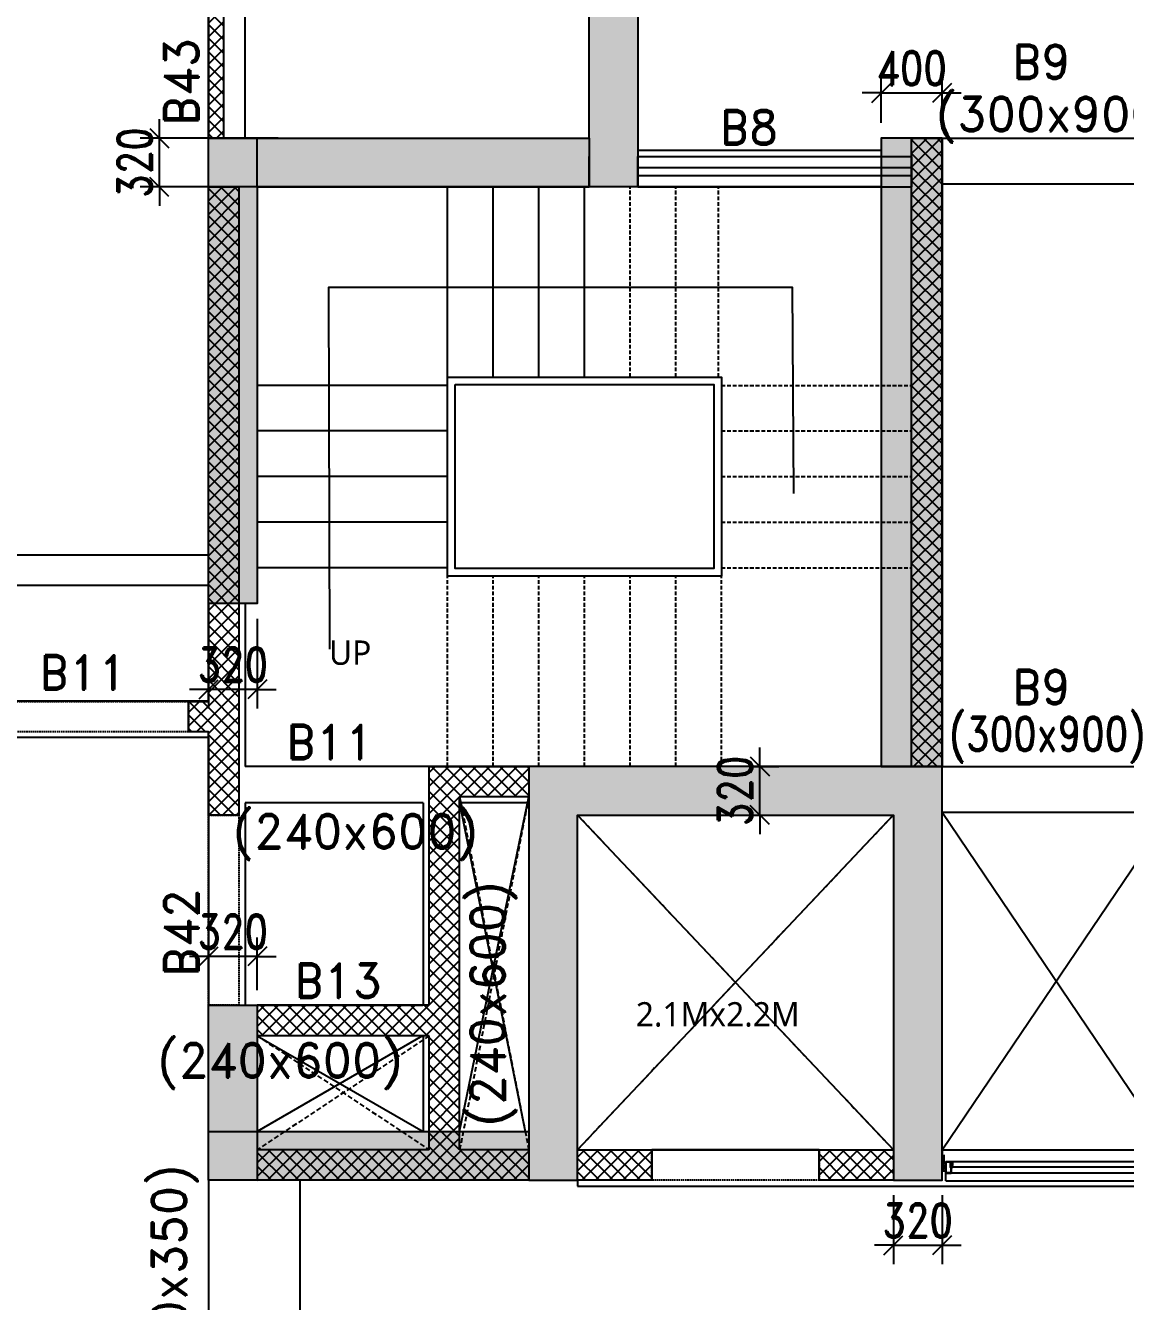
# Model space of a CAD drawing. Header units: millimetres. Extents: x 2061841 to 105821645, y -77612 to 48520811.
# Drawn here: x 105531068 to 105538296, y 48432969 to 48441357 of the extents above; entities that cross this region are included whole.
import ezdxf

# ---------------------------------------------------------------- set-up
doc = ezdxf.new("R2010")
doc.units = ezdxf.units.MM
doc.header["$LTSCALE"] = 10
doc.header["$MEASUREMENT"] = 0
for name, pattern in [('$0$HIDDEN', [0.375, 0.25, -0.125]), ('HIDDEN', [0.375, 0.25, -0.125]), ('HIDDEN2', [4.7625, 3.175, -1.5875])]:
    doc.linetypes.add(name, pattern=pattern)
for name, color, linetype in [('A-ANNO-LABL', 140, 'Continuous'), ('A-ANNO-SYMB', 211, 'Continuous'), ('A-ELEV-HIDN', 54, 'HIDDEN2'), ('A-FLOR-STRS', 211, 'Continuous'), ('A-GLAZ-FRAM', 74, 'Continuous'), ('A-WALL', 3, 'Continuous'), ('A-WALL-CILL', 140, 'Continuous'), ('A-WALL-FNSH', 8, 'Continuous'), ('A-WALL-PATT', 54, 'Continuous'), ('AS-COLS', 2, 'Continuous'), ('S-BEAM', 4, 'Continuous'), ('S-BEAMNO.', 4, 'Continuous'), ('S-CUTOUT', 6, 'Continuous'), ('S-OPENING', 6, 'Continuous')]:
    doc.layers.add(name, color=color, linetype=linetype)
doc.layers.add('S-STRCOL HATCH', color=33, linetype='Continuous', lineweight=9)
doc.styles.add('200', font='romand.shx', dxfattribs={"width": 0.8, "height": 225})
doc.styles.add('Lucida SU', font='l_10646.ttf')
doc.styles.add('RD', font='romand.shx', dxfattribs={"width": 0.9, "height": 225})
doc.dimstyles.new('GR1', dxfattribs={"dimtxt": 225, "dimasz": 125, "dimexe": 125, "dimexo": 100, "dimgap": 50, "dimtad": 1, "dimdec": 0, "dimzin": 3, "dimdsep": 46, "dimtxsty": '200', "dimblk1": 'OBLIQUE', "dimblk2": 'OBLIQUE', "dimsah": 1, "dimcen": 0.0625, "dimdle": 125, "dimclrd": 3, "dimclre": 3, "dimclrt": 2, "dimadec": 0, "dimazin": 0, "dimtfac": 1, "dimtdec": 0, "dimtix": 1, "dimtmove": 0, "dimatfit": 3, "dimfxl": 1, "dimtolj": 1, "dimtzin": 0, "dimarcsym": 0})
pattern_1 = [(135, (101702366.684, 48122568.903), (-44.9012806, -44.9012806), []), (225, (101702366.684, 48122568.903), (44.9012806, -44.9012806), [])]

# ---------------------------------------------------------------- blocks, each defined once
blk = doc.blocks.new('Win clip')
for points in [[(14, 1.1), (14, 9), (17.6, 9), (17.6, 7.8), (18.8, 7.8), (18.8, 9), (20, 9), (20, 10.2), (0, 10.2), (0, 0), (3.4, 0), (3.4, -1.2), (2, -1.2), (2, -2.4), (4.6, -2.4), (4.6, 0), (16.8, 0), (16.8, -1.2), (15.4, -1.2), (15.4, -2.4), (18, -2.4), (18, 1.1)], [(1.2, 9), (12.7, 9), (12.7, 1.1), (1.2, 1.1)]]:
    blk.add_lwpolyline(points, close=True)
at = {"layer": 'Defpoints'}
blk.add_line((28, 2.7), (22, 2.7), dxfattribs=at)
blk = doc.blocks.new('*U687')
at = {"color": 251}
for p, q in [((0, 87.6), (25, 87.6)), ((25, 87.6), (0, 37.6)), ((0, 87.6), (25, 37.6)), ((1500, 87.6), (1475, 87.6)), ((1475, 87.6), (1500, 37.6)), ((1500, 87.6), (1475, 37.6)), ((25, 37.6), (0, 37.6)), ((1475, 37.6), (1500, 37.6))]:
    blk.add_line(p, q, dxfattribs=at)
for p, q in [((70.2, 100.1), (1440, 100.1)), ((60, 25.1), (1440, 25.1)), ((70.4, 65.4), (1440.2, 65.4))]:
    blk.add_line(p, q)
for points in [[(62.5, 70.1), (62.5, 66.6), (55, 66.6), (55, 85.4), (58.8, 85.4), (58.8, 83.7), (60, 83.7), (60, 88.4), (58.8, 88.4), (58.8, 86.8), (55, 86.8), (55, 98.8), (58.8, 98.8), (58.8, 97.1), (60, 97.1), (60, 100.1), (25, 100.1), (25, 25.1), (60, 25.1), (60, 65.4), (70, 65.4), (70, 70.1)], [(1437.5, 70.1), (1437.5, 66.6), (1445, 66.6), (1445, 85.4), (1441.2, 85.4), (1441.2, 83.7), (1440, 83.7), (1440, 88.4), (1441.2, 88.4), (1441.2, 86.8), (1445, 86.8), (1445, 98.8), (1441.2, 98.8), (1441.2, 97.1), (1440, 97.1), (1440, 100.1), (1475, 100.1), (1475, 25.1), (1440, 25.1), (1440, 65.4), (1430, 65.4), (1430, 70.1)], [(69, 69.1), (67.8, 69.1), (67.8, 70.1), (70, 70.1), (67.8, 70.1), (67.8, 69.1), (69, 69.1), (69, 66.6), (63.5, 66.6), (63.5, 69.1)], [(1431, 69.1), (1432.2, 69.1), (1432.2, 70.1), (1430, 70.1), (1432.2, 70.1), (1432.2, 69.1), (1431, 69.1), (1431, 66.6), (1436.5, 66.6), (1436.5, 69.1)]]:
    blk.add_lwpolyline(points)
for points in [[(58.8, 26.3), (26.2, 26.3), (26.2, 98.9), (53.8, 98.9), (53.8, 65.4), (58.8, 65.4)], [(1441.2, 26.3), (1473.8, 26.3), (1473.8, 98.9), (1446.2, 98.9), (1446.2, 65.4), (1441.2, 65.4)], [(64.7, 80.1), (64.7, 79.1), (63.5, 79.1), (64.7, 79.1), (64.7, 80.1), (62.5, 80.1)], [(1435.3, 80.1), (1435.3, 79.1), (1436.5, 79.1), (1435.3, 79.1), (1435.3, 80.1), (1437.5, 80.1)]]:
    blk.add_lwpolyline(points, close=True)
at = {"layer": 'A-WALL-CILL'}
blk.add_line((1475, -25), (25, -25), dxfattribs=at)
blk.add_lwpolyline([(0, 145.2), (0, 175.2), (1500, 175.2), (1500, 145.2)], dxfattribs=at)
at = {"layer": 'A-WALL-FNSH'}
for p, q in [((14.8, 87.6), (14.8, 145.2)), ((1485.2, 87.6), (1485.2, 145.2)), ((25, -25), (25, 35.1)), ((1475, -25), (1475, 35.1))]:
    blk.add_line(p, q, dxfattribs=at)
at = {"rotation": 270}
blk.add_blockref('Win clip', (60, 100.1), dxfattribs=at)
at = {"xscale": -1, "rotation": 90}
blk.add_blockref('Win clip', (1440, 100.1), dxfattribs=at)
blk = doc.blocks.new('_Oblique')
at = {"color": 0, "linetype": 'ByBlock', "lineweight": -2}
blk.add_line((-0.5, -0.5), (0.5, 0.5), dxfattribs=at)
blk = doc.blocks.new('*D845')
at = {"layer": 'AS-COLS', "color": 3, "lineweight": -2, "transparency": 16777216}
for p, q in [((102773770.6, 48531681.9), (102773770.6, 48531228.8)), ((102774090.6, 48531681.9), (102774090.6, 48531228.8)), ((102773770.6, 48531353.8), (102773645.6, 48531353.8)), ((102773770.6, 48531353.8), (102774090.6, 48531353.8)), ((102774090.6, 48531353.8), (102774215.6, 48531353.8))]:
    blk.add_line(p, q, dxfattribs=at)
at = {"layer": 'Defpoints', "color": 0, "transparency": 16777216}
for p in [(102773770.6, 48531781.9), (102774090.6, 48531781.9), (102774090.6, 48531353.8)]:
    blk.add_point(p, dxfattribs=at)
at = {"layer": 'AS-COLS', "color": 3, "lineweight": -2, "transparency": 16777216, "xscale": 125, "yscale": 125, "zscale": 125}
blk.add_blockref('_Oblique', (102773770.6, 48531353.8), dxfattribs=at)
at = {"layer": 'AS-COLS', "color": 3, "lineweight": -2, "transparency": 16777216, "xscale": 125, "yscale": 125, "zscale": 125, "rotation": 180}
blk.add_blockref('_Oblique', (102774090.6, 48531353.8), dxfattribs=at)
at = {"layer": 'AS-COLS', "color": 2, "transparency": 16777216, "insert": (102773930.6, 48531516.3), "char_height": 225, "attachment_point": 5, "style": '200'}
blk.add_mtext('\\A1;320', dxfattribs=at)
blk = doc.blocks.new('*D846')
at = {"layer": 'AS-COLS', "color": 3, "lineweight": -2, "transparency": 16777216}
for p, q in [((102769270.6, 48533031.3), (102769270.6, 48533377.1)), ((102769590.6, 48533031.3), (102769590.6, 48533377.1)), ((102769270.6, 48533252.1), (102769145.6, 48533252.1)), ((102769590.6, 48533252.1), (102769270.6, 48533252.1)), ((102769590.6, 48533252.1), (102769715.6, 48533252.1))]:
    blk.add_line(p, q, dxfattribs=at)
at = {"layer": 'Defpoints', "color": 0, "transparency": 16777216}
for p in [(102769270.6, 48533252.1), (102769270.6, 48532931.3), (102769590.6, 48532931.3)]:
    blk.add_point(p, dxfattribs=at)
at = {"layer": 'AS-COLS', "color": 3, "lineweight": -2, "transparency": 16777216, "xscale": 125, "yscale": 125, "zscale": 125}
blk.add_blockref('_Oblique', (102769270.6, 48533252.1), dxfattribs=at)
at = {"layer": 'AS-COLS', "color": 3, "lineweight": -2, "transparency": 16777216, "xscale": 125, "yscale": 125, "zscale": 125, "rotation": 180}
blk.add_blockref('_Oblique', (102769590.6, 48533252.1), dxfattribs=at)
at = {"layer": 'AS-COLS', "color": 2, "transparency": 16777216, "insert": (102769430.6, 48533414.6), "char_height": 225, "attachment_point": 5, "style": '200'}
blk.add_mtext('\\A1;320', dxfattribs=at)
blk = doc.blocks.new('*D847')
at = {"layer": 'AS-COLS', "color": 3, "lineweight": -2, "transparency": 16777216}
for p, q in [((102772893, 48534501.3), (102772893, 48534626.3)), ((102772832.7, 48534501.3), (102773018, 48534501.3)), ((102772893, 48534181.3), (102772893, 48534501.3)), ((102772832.7, 48534181.3), (102773018, 48534181.3)), ((102772893, 48534181.3), (102772893, 48534056.3))]:
    blk.add_line(p, q, dxfattribs=at)
at = {"layer": 'Defpoints', "color": 0, "transparency": 16777216}
for p in [(102772732.7, 48534501.3), (102772893, 48534501.3), (102772732.7, 48534181.3)]:
    blk.add_point(p, dxfattribs=at)
at = {"layer": 'AS-COLS', "color": 3, "lineweight": -2, "transparency": 16777216, "xscale": 125, "yscale": 125, "zscale": 125}
for p, rotation in [((102772893, 48534501.3), 270), ((102772893, 48534181.3), 90)]:
    blk.add_blockref('_Oblique', p, dxfattribs=dict(at, rotation=rotation))
at = {"layer": 'AS-COLS', "color": 2, "transparency": 16777216, "insert": (102772730.5, 48534341.3), "char_height": 225, "attachment_point": 5, "rotation": 90, "style": '200'}
blk.add_mtext('\\A1;320', dxfattribs=at)
blk = doc.blocks.new('*D848')
at = {"layer": 'AS-COLS', "color": 3, "lineweight": -2, "transparency": 16777216}
for p, q in [((102769270.6, 48535471.3), (102769270.6, 48534883)), ((102769590.6, 48535471.3), (102769590.6, 48534883)), ((102769270.6, 48535008), (102769145.6, 48535008)), ((102769590.6, 48535008), (102769270.6, 48535008)), ((102769590.6, 48535008), (102769715.6, 48535008))]:
    blk.add_line(p, q, dxfattribs=at)
at = {"layer": 'Defpoints', "color": 0, "transparency": 16777216}
for p in [(102769270.6, 48535571.3), (102769590.6, 48535571.3), (102769270.6, 48535008)]:
    blk.add_point(p, dxfattribs=at)
at = {"layer": 'AS-COLS', "color": 3, "lineweight": -2, "transparency": 16777216, "xscale": 125, "yscale": 125, "zscale": 125}
blk.add_blockref('_Oblique', (102769270.6, 48535008), dxfattribs=at)
at = {"layer": 'AS-COLS', "color": 3, "lineweight": -2, "transparency": 16777216, "xscale": 125, "yscale": 125, "zscale": 125, "rotation": 180}
blk.add_blockref('_Oblique', (102769590.6, 48535008), dxfattribs=at)
at = {"layer": 'AS-COLS', "color": 2, "transparency": 16777216, "insert": (102769430.6, 48535170.5), "char_height": 225, "attachment_point": 5, "style": '200'}
blk.add_mtext('\\A1;320', dxfattribs=at)
blk = doc.blocks.new('*D868')
at = {"layer": 'AS-COLS', "color": 3, "lineweight": -2, "transparency": 16777216}
for p, q in [((102768947.4, 48538631.2), (102768947.4, 48538756.2)), ((102769727.7, 48538631.2), (102768822.4, 48538631.2)), ((102768947.4, 48538311.2), (102768947.4, 48538631.2)), ((102769727.7, 48538311.2), (102768822.4, 48538311.2)), ((102768947.4, 48538311.2), (102768947.4, 48538186.2))]:
    blk.add_line(p, q, dxfattribs=at)
at = {"layer": 'Defpoints', "color": 0, "transparency": 16777216}
for p in [(102768947.4, 48538631.2), (102769827.7, 48538631.2, 0), (102769827.7, 48538311.2)]:
    blk.add_point(p, dxfattribs=at)
at = {"layer": 'AS-COLS', "color": 3, "lineweight": -2, "transparency": 16777216, "xscale": 125, "yscale": 125, "zscale": 125}
for p, rotation in [((102768947.4, 48538631.2), 270), ((102768947.4, 48538311.2), 90)]:
    blk.add_blockref('_Oblique', p, dxfattribs=dict(at, rotation=rotation))
at = {"layer": 'AS-COLS', "color": 2, "transparency": 16777216, "insert": (102768784.9, 48538471.2), "char_height": 225, "attachment_point": 5, "rotation": 90, "style": '200'}
blk.add_mtext('\\A1;320', dxfattribs=at)
blk = doc.blocks.new('*D869')
at = {"layer": 'AS-COLS', "color": 3, "lineweight": -2, "transparency": 16777216}
for p, q in [((102773690.6, 48538731.2), (102773690.6, 48539053.7)), ((102774090.6, 48538731.2), (102774090.6, 48539053.7)), ((102773690.6, 48538928.7), (102773565.6, 48538928.7)), ((102773690.6, 48538928.7), (102774090.6, 48538928.7)), ((102774090.6, 48538928.7), (102774215.6, 48538928.7))]:
    blk.add_line(p, q, dxfattribs=at)
at = {"layer": 'Defpoints', "color": 0, "transparency": 16777216}
for p in [(102774090.6, 48538928.7), (102773690.6, 48538631.2), (102774090.6, 48538631.2)]:
    blk.add_point(p, dxfattribs=at)
at = {"layer": 'AS-COLS', "color": 3, "lineweight": -2, "transparency": 16777216, "xscale": 125, "yscale": 125, "zscale": 125}
blk.add_blockref('_Oblique', (102773690.6, 48538928.7), dxfattribs=at)
at = {"layer": 'AS-COLS', "color": 3, "lineweight": -2, "transparency": 16777216, "xscale": 125, "yscale": 125, "zscale": 125, "rotation": 180}
blk.add_blockref('_Oblique', (102774090.6, 48538928.7), dxfattribs=at)
at = {"layer": 'AS-COLS', "color": 2, "transparency": 16777216, "insert": (102773890.6, 48539091.2), "char_height": 225, "attachment_point": 5, "style": '200'}
blk.add_mtext('\\A1;400', dxfattribs=at)
blk = doc.blocks.new('TOWER-A TYPICAL FLOOR FRAMING PLAN N')
at = {"layer": 'A-WALL-PATT'}
h = blk.add_hatch(dxfattribs=at)
h.set_pattern_fill('ANSI37', color=8, scale=20, angle=90)
h.set_pattern_definition(pattern_1)
h.paths.add_polyline_path([(102769370.8, 48539591.3), (102769270.6, 48539591.3), (102769270.6, 48538631.2), (102769370.8, 48538631.2), (102769370.8, 48539591.3)])
h = blk.add_hatch(dxfattribs=at)
h.set_pattern_fill('ANSI37', color=8, scale=20, angle=90)
h.set_pattern_definition(pattern_1)
h.paths.add_polyline_path([(102773890.6, 48538631.2), (102774090.6, 48538631.2), (102774090.6, 48534501.3), (102773890.6, 48534501.3), (102773890.6, 48538631.2)])
h = blk.add_hatch(dxfattribs=at)
h.set_pattern_fill('ANSI37', color=8, scale=20, angle=90)
h.set_pattern_definition(pattern_1)
h.paths.add_polyline_path([(102769139.6, 48534927.6), (102769270.6, 48534927.6), (102769270.6, 48538311.2), (102769470.6, 48538311.2), (102769470.6, 48534181.3), (102769270.6, 48534181.3), (102769270.6, 48534727.6), (102769139.6, 48534727.6), (102769139.6, 48534927.6)])
h = blk.add_hatch(dxfattribs=at)
h.set_pattern_fill('ANSI37', color=8, scale=20, angle=90)
h.set_pattern_definition(pattern_1)
h.paths.add_polyline_path([(102770920.6, 48534301.3), (102771374.8, 48534301.3), (102771374.8, 48534501.3), (102770720.6, 48534501.3), (102770720.6, 48532931.3), (102769590.6, 48532931.3), (102769590.6, 48532731.3), (102770720.6, 48532731.3), (102770720.6, 48531981.3), (102769590.6, 48531981.3), (102769590.6, 48531781.3), (102771374.8, 48531781.3), (102771374.8, 48531981.3), (102770920.6, 48531981.3), (102770920.6, 48534301.3)])
h = blk.add_hatch(dxfattribs=at)
h.set_pattern_fill('ANSI37', color=8, scale=20, angle=90)
h.set_pattern_definition(pattern_1)
h.paths.add_polyline_path([(102771694.8, 48531981.3), (102772182.7, 48531981.3), (102772182.7, 48531781.3), (102771694.8, 48531781.3), (102771694.8, 48531981.3)])
h = blk.add_hatch(dxfattribs=at)
h.set_pattern_fill('ANSI37', color=8, scale=20, angle=90)
h.set_pattern_definition(pattern_1)
h.paths.add_polyline_path([(102773770.6, 48531781.9), (102773282.7, 48531781.9), (102773282.7, 48531981.3), (102773770.6, 48531981.3), (102773770.6, 48531781.9)])
at = {"layer": 'S-STRCOL HATCH'}
h = blk.add_hatch(color=256, dxfattribs=at)
h.dxf.hatch_style = 1
h.paths.add_polyline_path([(102769270.6, 48538631.2), (102769590.6, 48538631.2), (102771770.6, 48538631.2), (102771770.6, 48541331.8), (102772090.6, 48541331.8), (102772090.6, 48538311.2), (102769590.6, 48538311.2), (102769590.6, 48535571.3), (102769270.6, 48535571.3)])
h = blk.add_hatch(color=256, dxfattribs=at)
h.dxf.hatch_style = 1
h.paths.add_polyline_path([(102774090.6, 48538631.2), (102773690.6, 48538631.2), (102773690.6, 48534501.3), (102774090.6, 48534501.3), (102774090.6, 48538631.2)])
h = blk.add_hatch(color=256, dxfattribs=at)
h.dxf.hatch_style = 1
h.paths.add_polyline_path([(102772090.6, 48538311.2), (102771770.6, 48538311.2), (102771770.6, 48538311.2)])
h = blk.add_hatch(color=256, dxfattribs=at)
h.dxf.hatch_style = 1
h.paths.add_polyline_path([(102771374.8, 48534501.3), (102771374.8, 48531781.3), (102771694.8, 48531781.3), (102771694.8, 48534182), (102773770.6, 48534182), (102773770.6, 48531781.9), (102774090.7, 48531781.9), (102774090.6, 48534502), (102774090.6, 48534501.3), (102773770.6, 48534501.3)])
h = blk.add_hatch(color=256, dxfattribs=at)
h.dxf.hatch_style = 1
h.paths.add_polyline_path([(102769270.6, 48532932), (102769590.6, 48532932), (102769590.6, 48531782), (102769270.6, 48531782)])
h = blk.add_hatch(color=256, dxfattribs=at)
h.dxf.hatch_style = 1
h.paths.add_polyline_path([(102769269.9, 48531781.3), (102769269.9, 48532101.3), (102771374.8, 48532101.3), (102771374.8, 48531781.3)])
at = {"layer": 'A-ANNO-SYMB', "elevation": 0}
blk.add_lwpolyline([(102773115.7, 48536295.1), (102773106.8, 48537648.7), (102770057.8, 48537648.7), (102770065.7, 48535271.9)], dxfattribs=at)
at = {"layer": 'A-ELEV-HIDN'}
for p, q in [((102770920.6, 48534301.3), (102771374.8, 48531981.3)), ((102771374.8, 48534301.3), (102770920.6, 48531981.3)), ((102771694.8, 48534181.9, 0), (102773770.6, 48531981.3, 0)), ((102773770.6, 48534181.9, 0), (102771694.8, 48531981.3)), ((102769590.6, 48532731.3, 0), (102770720.6, 48531981.3)), ((102770720.6, 48532731.3, 0), (102769590.6, 48531981.3, 0))]:
    blk.add_line(p, q, dxfattribs=at)
at = {"layer": 'A-ELEV-HIDN', "ltscale": 0.3, "elevation": 0}
for points in [[(102767939.6, 48534927.6), (102769139.6, 48534927.6), (102769139.6, 48534727.6), (102767939.6, 48534727.6)], [(102769470.6, 48532931.3), (102769270.6, 48532931.3), (102769270.6, 48534181.3), (102769470.6, 48534181.3)]]:
    blk.add_lwpolyline(points, close=True, dxfattribs=at)
at = {"layer": 'A-ELEV-HIDN', "ltscale": 0.3}
blk.add_lwpolyline([(102772182.7, 48531981.3), (102773282.7, 48531981.3), (102773282.7, 48531781.9), (102772182.7, 48531781.9)], close=True, dxfattribs=at)
at = {"layer": 'A-FLOR-STRS'}
for p, q in [((102770840.6, 48537061.2), (102770840.6, 48538311.2)), ((102771140.6, 48537061.2), (102771140.6, 48538311.2)), ((102771440.6, 48537061.2), (102771440.6, 48538311.2)), ((102771740.6, 48537061.2), (102771740.6, 48538311.2)), ((102770840.6, 48537006.3), (102769590.6, 48537006.3, 0)), ((102770840.6, 48536706.3), (102769590.6, 48536706.3, 0)), ((102770840.6, 48536406.3), (102769590.6, 48536406.3, 0)), ((102770840.6, 48536106.3), (102769590.6, 48536106.3, 0)), ((102770840.6, 48535806.3), (102769590.6, 48535806.3, 0))]:
    blk.add_line(p, q, dxfattribs=at)
at = {"layer": 'A-FLOR-STRS', "linetype": 'HIDDEN', "ltscale": 10}
for p, q in [((102772040.6, 48537061.2), (102772040.6, 48538311.2)), ((102772340.6, 48537061.2), (102772340.6, 48538311.2)), ((102772620.6, 48537061.2), (102772620.6, 48538311.2)), ((102772640.6, 48537006.3), (102773890.6, 48537006.3)), ((102772640.6, 48536706.3), (102773890.6, 48536706.3)), ((102772640.6, 48536406.3), (102773890.6, 48536406.3)), ((102772640.6, 48536106.3), (102773890.6, 48536106.3)), ((102770840.6, 48534501.3), (102770840.6, 48535751.3)), ((102771140.6, 48534501.3), (102771140.6, 48535751.3)), ((102771440.6, 48534501.3), (102771440.6, 48535751.3)), ((102771740.6, 48534501.3), (102771740.6, 48535751.3)), ((102772040.6, 48534501.3), (102772040.6, 48535751.3)), ((102772340.6, 48534501.3), (102772340.6, 48535751.3)), ((102772640.6, 48535806.3), (102773890.6, 48535806.3)), ((102772640.6, 48534501.3), (102772640.6, 48535751.3))]:
    blk.add_line(p, q, dxfattribs=at)
at = {"layer": 'A-FLOR-STRS'}
for points in [[(102770840.6, 48537061.2), (102772640.6, 48537061.2), (102772640.6, 48535751.3), (102770840.6, 48535751.3)], [(102770890.6, 48537011.2), (102772590.6, 48537011.2), (102772590.6, 48535801.3), (102770890.6, 48535801.3)]]:
    blk.add_lwpolyline(points, close=True, dxfattribs=at)
at = {"layer": 'A-GLAZ-FRAM', "color": 252, "elevation": 0}
for points in [[(102773890.6, 48538436.2), (102772090.6, 48538436.2)], [(102772090.6, 48538386.2), (102773890.6, 48538386.3)]]:
    blk.add_lwpolyline(points, dxfattribs=at)
at = {"layer": 'A-WALL', "color": 8}
for p, q in [((102769590.6, 48538311.2), (102769590.6, 48538511.2)), ((102771770.6, 48538311.2, 0), (102771770.6, 48538511.2, 0)), ((102772090.6, 48538511.2, 0), (102773890.6, 48538511.2)), ((102772090.6, 48538311.2, 0), (102772090.6, 48538511.2, 0)), ((102773890.6, 48538511.2), (102773890.6, 48538311.2)), ((102769590.6, 48538311.2), (102771770.6, 48538311.2)), ((102772090.6, 48538311.2, 0), (102773890.6, 48538311.2)), ((102770720.6, 48534501.3), (102771374.8, 48534501.3)), ((102770720.6, 48532931.3), (102770720.6, 48534501.3)), ((102771374.8, 48534501.3), (102771374.8, 48534301.3)), ((102771374.8, 48534301.3), (102770920.6, 48534301.3)), ((102770920.6, 48531981.3), (102770920.6, 48534301.3)), ((102770720.6, 48532931.3, 0), (102769590.6, 48532931.3, 0)), ((102769590.6, 48532931.3, 0), (102769590.6, 48532731.3, 0)), ((102770720.6, 48532731.3, 0), (102769590.6, 48532731.3, 0)), ((102770720.6, 48531981.3), (102770720.6, 48532731.3)), ((102770720.6, 48531981.3), (102769590.6, 48531981.3)), ((102769590.6, 48531981.3), (102769590.6, 48531781.3)), ((102771374.8, 48531981.3), (102770920.6, 48531981.3)), ((102771374.8, 48531981.3), (102771374.8, 48531781.3)), ((102773282.7, 48531981.3, 0), (102772182.7, 48531981.3)), ((102771374.8, 48531781.3), (102769590.6, 48531781.3))]:
    blk.add_line(p, q, dxfattribs=at)
for points in [[(102769370.8, 48539591.3), (102769270.6, 48539591.3), (102769270.6, 48538631.2), (102769370.8, 48538631.2)], [(102769590.6, 48538631.2), (102771770.6, 48538631.2), (102771770.6, 48538311.2), (102769590.6, 48538311.2)], [(102773890.6, 48538631.2), (102774090.6, 48538631.2), (102774090.6, 48534501.3), (102773890.6, 48534501.3)], [(102769139.6, 48534927.6), (102769270.6, 48534927.6), (102769270.6, 48538311.2), (102769470.6, 48538311.2), (102769470.6, 48534181.3), (102769270.6, 48534181.3), (102769270.6, 48534727.6), (102769139.6, 48534727.6)], [(102771694.8, 48531981.3), (102772182.7, 48531981.3), (102772182.7, 48531781.3), (102771694.8, 48531781.3)]]:
    blk.add_lwpolyline(points, close=True, dxfattribs=at)
at = {"layer": 'A-WALL', "color": 8, "elevation": 0}
blk.add_lwpolyline([(102773770.6, 48531781.9), (102773282.7, 48531781.9), (102773282.7, 48531981.3), (102773770.6, 48531981.3)], close=True, dxfattribs=at)
at = {"layer": 'AS-COLS', "color": 1, "elevation": 0}
for points in [[(102771770.6, 48538631.2), (102771770.6, 48541331.8), (102772090.6, 48541331.8), (102772090.6, 48538311.2), (102769590.6, 48538311.2), (102769590.6, 48535571.3), (102769270.6, 48535571.3), (102769270.6, 48538631.2)], [(102769270.6, 48532931.3), (102769590.6, 48532931.3), (102769590.6, 48531781.3), (102769270.6, 48531781.3)], [(102769270.6, 48531781.3), (102769270.6, 48532101.3), (102771374.8, 48532101.3), (102771374.8, 48531781.3)]]:
    blk.add_lwpolyline(points, close=True, dxfattribs=at)
at = {"layer": 'AS-COLS', "color": 1}
for points in [[(102774090.6, 48538631.2), (102773690.6, 48538631.2), (102773690.6, 48534501.3), (102774090.6, 48534501.3)], [(102771374.8, 48534501.3), (102771374.8, 48531781.3), (102771694.8, 48531781.3), (102771694.8, 48534181.3), (102773770.6, 48534181.3), (102773770.6, 48531781.9), (102774090.6, 48531781.9), (102774090.6, 48534501.3), (102774090.6, 48534501.3), (102773770.6, 48534501.3), (102773770.6, 48534501.3)]]:
    blk.add_lwpolyline(points, close=True, dxfattribs=at)
at = {"layer": 'S-BEAM', "linetype": '$0$HIDDEN'}
for p, q in [((102769270.6, 48538631.2), (102769270.6, 48542521.3)), ((102769510.6, 48538631.2), (102769510.6, 48541091.8)), ((102765506.5, 48535891.3, 0), (102769270.6, 48535891.3, 0)), ((102769270.6, 48535691.2, 0), (102767820.6, 48535691.2, 0)), ((102769270.6, 48535571.3), (102769270.6, 48534931.2)), ((102769510.6, 48535571.3), (102769510.6, 48534501.3)), ((102769270.6, 48534931.2, 0), (102767820.5, 48534931.2, 0)), ((102769270.6, 48534691.2, 0), (102767816, 48534691.2, 0)), ((102769270.6, 48534691.2), (102769270.6, 48532931.3)), ((102770840.6, 48534501.3), (102769510.6, 48534501.3)), ((102769510.6, 48534261.3), (102769510.6, 48532931.3)), ((102770680.6, 48534261.3), (102769510.6, 48534261.3)), ((102770680.6, 48534261.3), (102770680.6, 48532931.3)), ((102769510.6, 48532931.3, 0), (102770680.6, 48532931.3, 0)), ((102769270.6, 48531781.2), (102769270.6, 48530281.3)), ((102769870.6, 48531781.2), (102769870.6, 48530281.3)), ((102771694.8, 48531781.3), (102771694.8, 48531741.3)), ((102771694.8, 48531741.3), (102775590.6, 48531741.3))]:
    blk.add_line(p, q, dxfattribs=at)
at = {"layer": 'S-BEAM'}
for p, q in [((102774090.6, 48538631.2), (102775625.2, 48538631.2)), ((102773690.6, 48538551.2), (102772090.6, 48538551.2)), ((102774090.6, 48538331.2), (102775625.2, 48538331.2)), ((102773690.6, 48538311.2), (102772090.6, 48538311.2)), ((102771374.8, 48534501.3), (102770840.6, 48534501.3)), ((102774090.6, 48534501.3), (102775625.2, 48534501.3)), ((102771374.8, 48534261.3), (102770920.6, 48534261.3)), ((102770920.6, 48532101.3), (102770920.6, 48534261.3)), ((102774090.6, 48534201.3), (102775625.2, 48534201.3)), ((102770680.6, 48532731.3, 0), (102769590.6, 48532731.3, 0)), ((102770680.6, 48532731.3), (102770680.6, 48532101.3)), ((102771694.8, 48531981.3), (102773770.6, 48531981.3)), ((102774090.6, 48531981.3), (102775590.6, 48531981.3))]:
    blk.add_line(p, q, dxfattribs=at)
at = {"layer": 'S-CUTOUT'}
for p, q in [((102770920.6, 48532101.3), (102771374.8, 48534301.3)), ((102770920.6, 48534261.3), (102771351.4, 48532101.3)), ((102771694.8, 48534181.9), (102773770.6, 48531981.3)), ((102771694.8, 48531981.3), (102773770.1, 48534181.3)), ((102774090.6, 48531981.3), (102775590.6, 48534201.3)), ((102774090.6, 48534201.3), (102775590.6, 48531977.8, 0)), ((102770675.8, 48532731.3), (102769590.6, 48532101.3)), ((102769590.6, 48532731.3), (102770680.6, 48532101.3))]:
    blk.add_line(p, q, dxfattribs=at)
at = {"layer": 'A-GLAZ-FRAM', "color": 252, "xscale": -1, "rotation": 0.003185008735391293}
blk.add_blockref('*U687', (102775590.6, 48531802.6, 0), dxfattribs=at)
at = {"layer": 'A-ANNO-LABL', "color": 252, "style": 'Lucida SU'}
for s, p in [('UP', (102770062, 48535169.2, 1659.2)), ('2.1Mx2.2M', (102772078, 48532791.8, 0))]:
    blk.add_text(s, height=160, dxfattribs=at).set_placement(p)
at = {"layer": 'S-BEAMNO.', "color": 4, "style": 'RD'}
for s, rotation, p in [('B43', 90.00028, (102769203.9, 48538711.8)), ('B9', 0.00028, (102774549.9, 48539020.7)), ('B8', 0.00028, (102772628.6, 48538590.3)), ('B11', 0.00028, (102768158, 48535006.7, 0)), ('B9', 0.00028, (102774549.9, 48534911.2)), ('B11', 0.00028, (102769780, 48534549.6, 0)), ('B42', 90.00028, (102769203.9, 48533117.8)), ('B13', 0.00028, (102769833, 48532980.7, 0))]:
    blk.add_text(s, height=225, rotation=rotation, dxfattribs=at).set_placement(p)
at = {"layer": 'S-BEAMNO.', "color": 2, "style": 'RD'}
for s, rotation, p in [('(300x900)', 0.00028, (102774055.6, 48538677.8)), ('(240x600)', 0.00028, (102769435.5, 48533962.7)), ('(240x600)', 90.00028, (102771216.7, 48532139.2, 0)), ('(240x600)', 0.00028, (102768940.4, 48532457.2, 0)), ('(600x350)', 90.00028, (102769123.4, 48530278.2))]:
    blk.add_text(s, height=225, rotation=rotation, dxfattribs=at).set_placement(p)
at = {"layer": 'S-BEAMNO.', "color": 2, "style": 'RD', "width": 0.8}
blk.add_text('(300x900)', height=225, rotation=0.00028, dxfattribs=at).set_placement((102774141.5, 48534602.7, 0))
at = {"layer": 'AS-COLS', "color": 6}
for base, p1, p2, picture, middle in [((102774090.6, 48538928.7), (102773690.6, 48538631.2), (102774090.6, 48538631.2), '*D869', (102773890.6, 48539091.2)), ((102769270.6, 48535008, 0), (102769590.6, 48535571.3, 0), (102769270.6, 48535571.3, 0), '*D848', (102769430.6, 48535170.5, 0)), ((102769270.6, 48533252.1), (102769590.6, 48532931.3), (102769270.6, 48532931.3), '*D846', (102769430.6, 48533414.6)), ((102774090.6, 48531353.8), (102773770.6, 48531781.9), (102774090.6, 48531781.9), '*D845', (102773930.6, 48531516.3))]:
    dim = blk.add_linear_dim(base=base, p1=p1, p2=p2, dimstyle='GR1', dxfattribs=at)
    dim.commit()
    dim.dimension.update_dxf_attribs({"geometry": picture, "text_midpoint": middle})
for base, p1, p2, picture, middle in [((102768947.4, 48538631.2), (102769827.7, 48538311.2), (102769827.7, 48538631.2, 0), '*D868', (102768784.9, 48538471.2)), ((102772893, 48534501.3), (102772732.7, 48534181.3), (102772732.7, 48534501.3), '*D847', (102772730.5, 48534341.3))]:
    dim = blk.add_linear_dim(base=base, p1=p1, p2=p2, angle=90, dimstyle='GR1', dxfattribs=at)
    dim.commit()
    dim.dimension.update_dxf_attribs({"geometry": picture, "text_midpoint": middle})

msp = doc.modelspace()

# ---------------------------------------------------------------- block references
at = {"layer": 'S-OPENING'}
msp.add_blockref('TOWER-A TYPICAL FLOOR FRAMING PLAN N', (2763000.3, -98014.7), dxfattribs=at)

doc.saveas('drawing.dxf')
